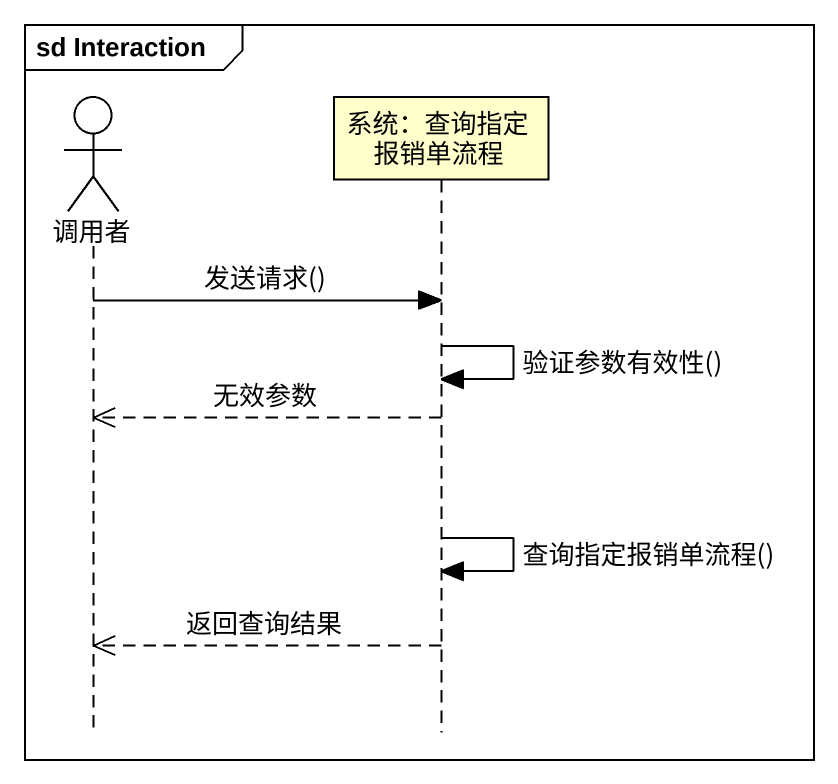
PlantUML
@startuml
mainframe sd Interaction
hide footbox
actor 调用者
participant "系统：查询指定报销单流程" as 系统_查询指定报销单流程

调用者 -> 系统_查询指定报销单流程 : 发送请求()
系统_查询指定报销单流程 -> 系统_查询指定报销单流程 : 验证参数有效性()
系统_查询指定报销单流程 -->> 调用者 : 无效参数
系统_查询指定报销单流程 -> 系统_查询指定报销单流程 : 查询指定报销单流程()
系统_查询指定报销单流程 -->> 调用者 : 返回查询结果
@enduml
